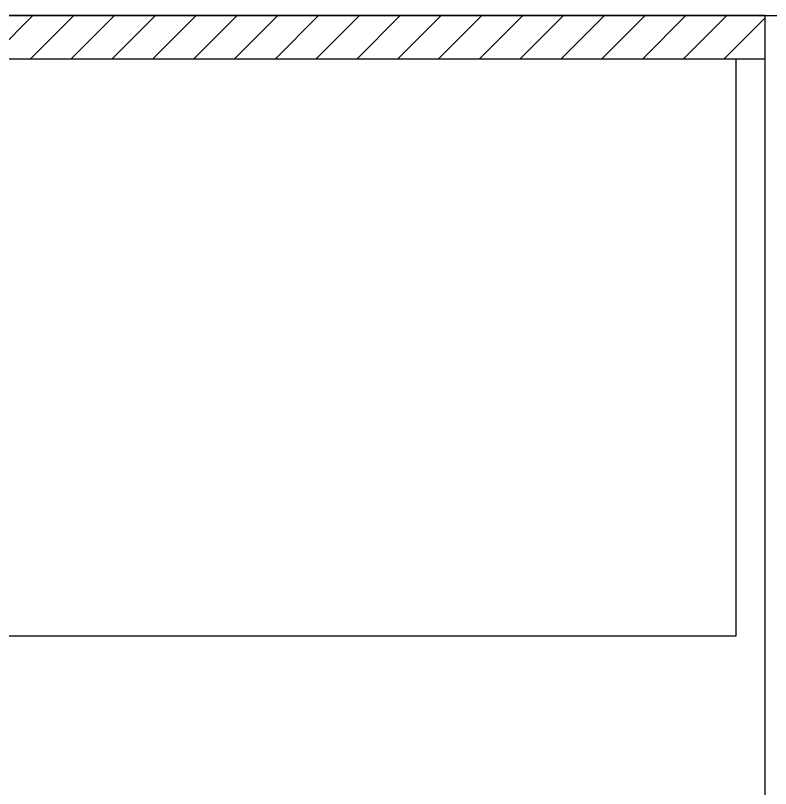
# Model space of a CAD drawing. Header units: millimetres. Extents: x 1573 to 2177, y 1587 to 1932.
# Drawn here: x 1896.5108 to 1896.9032, y 1909.1475 to 1909.5493 of the extents above; entities that cross this region are included whole.
import ezdxf

# ---------------------------------------------------------------- set-up
doc = ezdxf.new("R2010")
doc.units = ezdxf.units.MM
doc.header["$LTSCALE"] = 0.03
doc.layers.add('-HIDRO', color=8, linetype='Continuous')

msp = doc.modelspace()

# ---------------------------------------------------------------- linework, layer by layer
at = {"layer": '-HIDRO', "ltscale": 5}
for p, q in [((1896.90038, 1909.54931), (1896.27039, 1909.54931)), ((1896.49736, 1909.52681), (1896.51986, 1909.54931)), ((1896.51858, 1909.52681), (1896.54108, 1909.54931)), ((1896.53979, 1909.52681), (1896.56229, 1909.54931)), ((1896.561, 1909.52681), (1896.5835, 1909.54931)), ((1896.58222, 1909.52681), (1896.60472, 1909.54931)), ((1896.60343, 1909.52681), (1896.62593, 1909.54931)), ((1896.62464, 1909.52681), (1896.64714, 1909.54931)), ((1896.64586, 1909.52681), (1896.66835, 1909.54931)), ((1896.66707, 1909.52681), (1896.68957, 1909.54931)), ((1896.68828, 1909.52681), (1896.71078, 1909.54931)), ((1896.70949, 1909.52681), (1896.73199, 1909.54931)), ((1896.73071, 1909.52681), (1896.75321, 1909.54931)), ((1896.75192, 1909.52681), (1896.77442, 1909.54931)), ((1896.77313, 1909.52681), (1896.79563, 1909.54931)), ((1896.79435, 1909.52681), (1896.81685, 1909.54931)), ((1896.81556, 1909.52681), (1896.83806, 1909.54931)), ((1896.83677, 1909.52681), (1896.85927, 1909.54931)), ((1896.85799, 1909.52681), (1896.88049, 1909.54931)), ((1896.8792, 1909.52681), (1896.90038, 1909.54799)), ((1896.90038, 1909.52681), (1896.90038, 1909.54931)), ((1896.27039, 1909.52681), (1896.90038, 1909.52681)), ((1896.88538, 1909.22681), (1896.88538, 1909.52681)), ((1896.90038, 1908.89606), (1896.90038, 1909.52681)), ((1896.28389, 1909.22681), (1896.88538, 1909.22681))]:
    msp.add_line(p, q, dxfattribs=at)
at = {"layer": '-HIDRO'}
msp.add_line((1896.27039, 1909.54931), (1898.52039, 1909.54931), dxfattribs=at)

doc.saveas('drawing.dxf')
